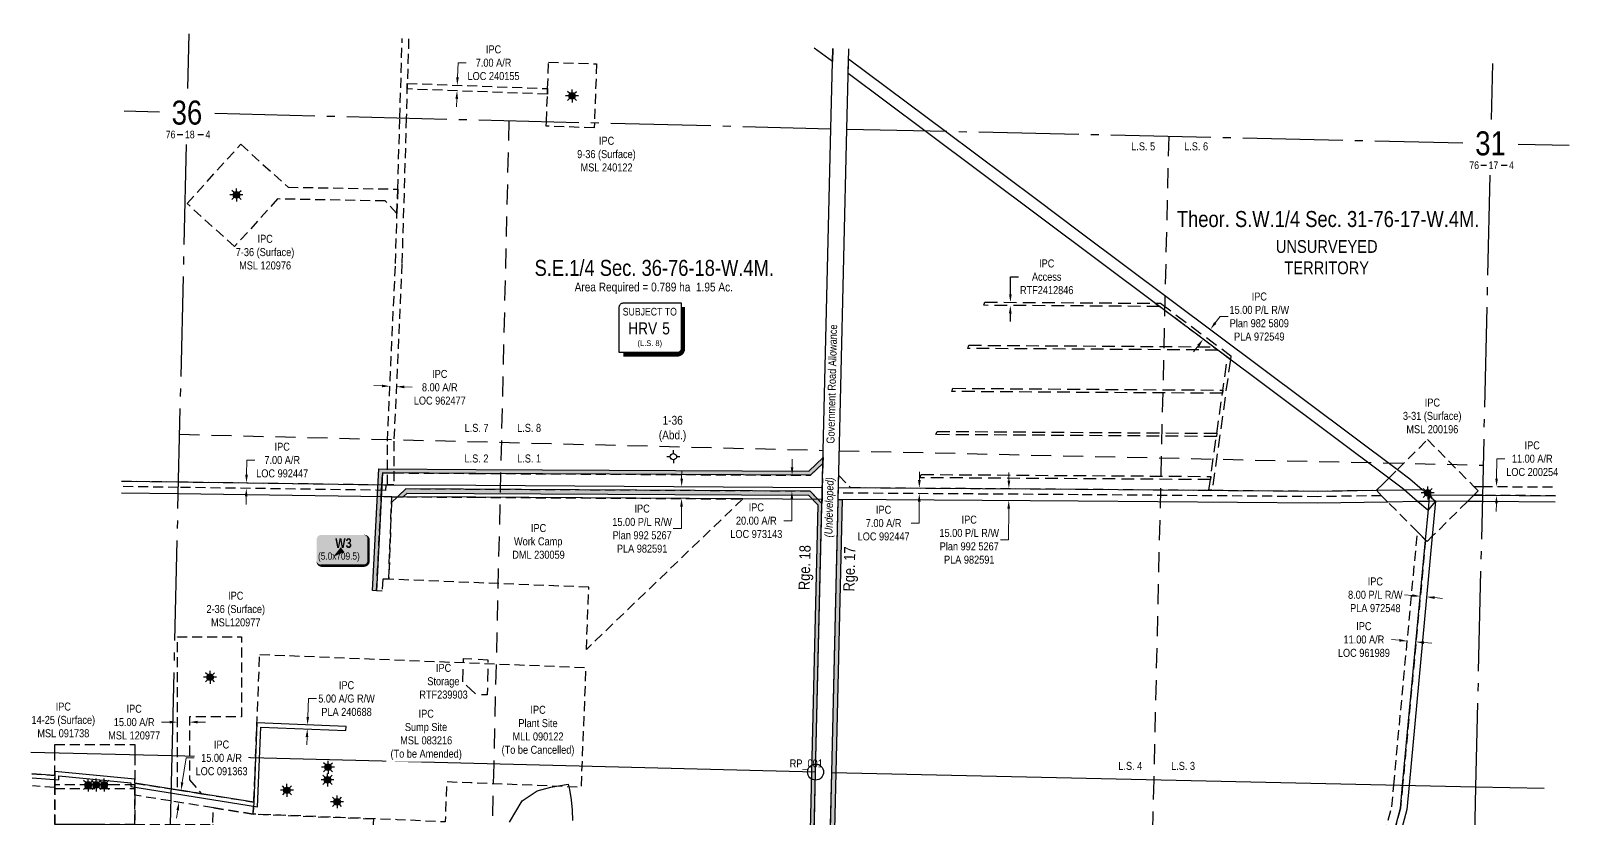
# Model space of a CAD drawing. Extents: x 394472 to 398421, y 6163397 to 6167888.
# Drawn here: x 395412 to 397335, y 6165056 to 6166040 of the extents above; entities that cross this region are included whole.
import ezdxf
from ezdxf.enums import TextEntityAlignment as Align

# ---------------------------------------------------------------- set-up
doc = ezdxf.new("R2010")
doc.units = 0
doc.header["$LTSCALE"] = 5
doc.header["$PDSIZE"] = 0.5
for name, pattern in [('foc-ACCESSROAD', [3.75, 2.5, -1.25]), ('foc-LSD', [8, 5, -3]), ('foc-QUARTERLINE', [33, 25, -3, 2, -3]), ('HIDDEN2', [4.7625, 3.175, -1.5875])]:
    doc.linetypes.add(name, pattern=pattern)
doc.layers.get('Defpoints').update_dxf_attribs({"color": 9})
for name, color, linetype in [('10', 1, 'Continuous'), ('35', 37, 'Continuous'), ('9', 3, 'Continuous'), ('C-AR', 13, 'foc-ACCESSROAD'), ('C-RW', 13, 'Continuous'), ('C-SYMBOL', 7, 'Continuous'), ('C-WS', 13, 'foc-ACCESSROAD'), ('C-WS-S', 8, 'Continuous'), ('CG-NOTES', 7, 'Continuous'), ('CTW', 7, 'Continuous'), ('D-TXT', 6, 'Continuous'), ('F-WS-S', 8, 'Continuous'), ('L-AREAREQUIRED', 7, 'Continuous'), ('L-ROAD-T', 7, 'Continuous'), ('L-SEC', 7, 'Continuous'), ('L-SECLBL', 7, 'Continuous'), ('L-SECQ', 8, 'foc-QUARTERLINE'), ('L-SECTION-LSD', 7, 'foc-LSD'), ('L-UNS-T', 3, 'Continuous'), ('P-TEMP-BLOCKS', 250, 'Continuous'), ('P-TEMP-H', 41, 'Continuous'), ('P-TEMP_WORKSPACE', 46, 'Continuous'), ('T-EXISTING RTF', 220, 'HIDDEN2'), ('T-EXISTING TFA', 220, 'HIDDEN2'), ('T-EXISTING TFA-T', 220, 'Continuous'), ('WETLAND', 143, 'Continuous')]:
    doc.layers.add(name, color=color, linetype=linetype)
for name, color, linetype, lineweight in [('C-AR-T', 13, 'Continuous', 9), ('C-RW-T', 13, 'Continuous', 9), ('C-WS-T', 13, 'Continuous', 9), ('F-WS-T', 190, 'Continuous', 9), ('T-TEXT', 48, 'Continuous', 18)]:
    doc.layers.add(name, color=color, linetype=linetype, lineweight=lineweight)
doc.styles.add('100L', font='ARIALN.TTF', dxfattribs={"height": 11})
doc.styles.add('175L', font='ARIALN.TTF', dxfattribs={"height": 20})
doc.styles.add('80', font='ARIALN.TTF', dxfattribs={"height": 10})
doc.styles.add('80CG', font='ARIALN.TTF', dxfattribs={"height": 10})
doc.styles.add('80L', font='ARIALN.TTF', dxfattribs={"height": 10})
doc.styles.add('80LS', font='ARIALNI.TTF', dxfattribs={"height": 10})
doc.styles.add('BOLD', font='ARIALNB.TTF')
doc.styles.add('HRV', font='ARIALN.TTF', dxfattribs={"height": 3})
doc.styles.add('SIMPLEX', font='ARIALN.TTF')
doc.dimstyles.new('Compass 5 000', dxfattribs={"dimscale": 5, "dimtxt": 9, "dimasz": 2, "dimexe": 0.2, "dimexo": 0.0625, "dimgap": 0.5, "dimtad": 0, "dimtih": 1, "dimtoh": 1, "dimzin": 0, "dimdsep": 46, "dimtxsty": '80CG', "dimcen": 0.1, "dimse1": 1, "dimse2": 1, "dimclrd": 256, "dimclrt": 256, "dimaunit": 1, "dimadec": 4, "dimazin": 0, "dimtfac": 0.06, "dimtofl": 0, "dimtmove": 0, "dimatfit": 1, "dimfxl": 0.2, "dimtolj": 1, "dimtzin": 0, "dimlwd": -1, "dimarcsym": 0})

# ---------------------------------------------------------------- blocks, each defined once
blk = doc.blocks.new('*D374')
at = {"layer": 'C-AR-T', "transparency": 16777216}
for p, q in [((395601.2, 6165100.1), (395606.2, 6165130.9)), ((395606.2, 6165130.9), (395616.2, 6165130.9)), ((395595.7, 6165065.6), (395594.2, 6165055.7))]:
    blk.add_line(p, q, dxfattribs=at)
for points in [[(395599.6, 6165100.4), (395602.9, 6165099.9), (395599.7, 6165090.3)], [(395594.1, 6165065.8), (395597.4, 6165065.3), (395597.3, 6165075.5)]]:
    blk.add_solid(points, dxfattribs=at)
at = {"layer": 'Defpoints', "color": 0, "transparency": 16777216}
for p in [(395564.6, 6165095.9), (395562.2, 6165081), (395597.3, 6165075.5)]:
    blk.add_point(p, dxfattribs=at)
at = {"layer": 'C-AR-T', "transparency": 16777216, "insert": (395650.5, 6165130.9), "char_height": 10, "attachment_point": 5, "style": '80CG', "bg_fill": 3, "box_fill_scale": 1.1, "bg_fill_color": 256, "bg_fill_true_color": 13158600, "bg_fill_transparency": 0}
blk.add_mtext('\\A1;IPC\\P15.00 A/R\\PLOC 091363', dxfattribs=at)
blk = doc.blocks.new('*D375')
at = {"layer": 'C-AR-T', "transparency": 16777216}
for p, q in [((395585.5, 6165175.6), (395575.5, 6165175.6)), ((395620.5, 6165175.6), (395630.5, 6165175.6))]:
    blk.add_line(p, q, dxfattribs=at)
for points in [[(395585.5, 6165177.3), (395585.5, 6165173.9), (395595.5, 6165175.6)], [(395620.5, 6165177.3), (395620.5, 6165174), (395610.5, 6165175.6)]]:
    blk.add_solid(points, dxfattribs=at)
at = {"layer": 'Defpoints', "color": 0, "transparency": 16777216}
for p in [(395595.5, 6165176.2), (395595.5, 6165175.6), (395610.5, 6165176.2)]:
    blk.add_point(p, dxfattribs=at)
at = {"layer": 'C-AR-T', "transparency": 16777216, "insert": (395541.3, 6165175.6), "char_height": 10, "attachment_point": 5, "style": '80CG'}
blk.add_mtext('\\A1;IPC\\P15.00 A/R^JMSL 120977', dxfattribs=at)
blk = doc.blocks.new('*D389')
at = {"layer": 'C-RW-T', "transparency": 16777216}
for p, q in [((395758.3, 6165182.1), (395759.2, 6165205)), ((395759.2, 6165205), (395769.2, 6165205)), ((395757.3, 6165157.1), (395756.9, 6165147.1))]:
    blk.add_line(p, q, dxfattribs=at)
for points in [[(395756.6, 6165182.2), (395759.9, 6165182), (395757.9, 6165172.1)], [(395755.6, 6165157.2), (395758.9, 6165157.1), (395757.7, 6165167.1)]]:
    blk.add_solid(points, dxfattribs=at)
at = {"layer": 'Defpoints', "color": 0, "transparency": 16777216}
for p in [(395754.6, 6165167.2), (395754.8, 6165172.2), (395757.9, 6165172.1)]:
    blk.add_point(p, dxfattribs=at)
at = {"layer": 'C-RW-T', "transparency": 16777216, "insert": (395806.7, 6165205), "char_height": 10, "attachment_point": 5, "style": '80CG'}
blk.add_mtext('\\A1;IPC\\P5.00 A/G R/W\\PPLA 240688', dxfattribs=at)
blk = doc.blocks.new('GAS')
h = blk.add_hatch(color=255)
h.dxf.hatch_style = 1
edge = h.paths.add_edge_path()
edge.add_arc((0, 0), 0.9, 0, 360)
for p, q in [((-0.81, 0), (-1.62, 0)), ((-0.57, 0.57), (-1.14, 1.14)), ((0, 0.81), (0, 1.62)), ((0.57, 0.57), (1.14, 1.14)), ((1.62, 0), (0.81, 0)), ((-0.57, -0.57), (-1.14, -1.14)), ((0, -0.81), (0, -1.62)), ((1.14, -1.14), (0.57, -0.57))]:
    blk.add_line(p, q)
blk.add_circle((0, 0), 0.8)
blk = doc.blocks.new('*D445')
at = {"layer": 'C-AR-T', "transparency": 16777216}
for p, q in [((395851, 6165595.7), (395841, 6165596.2)), ((395878.9, 6165594.5), (395888.9, 6165594))]:
    blk.add_line(p, q, dxfattribs=at)
for points in [[(395851, 6165597.4), (395850.9, 6165594.1), (395860.9, 6165595.3)], [(395879, 6165596.1), (395878.9, 6165592.8), (395868.9, 6165594.9)]]:
    blk.add_solid(points, dxfattribs=at)
at = {"layer": 'Defpoints', "color": 0, "transparency": 16777216}
for p in [(395864, 6165663.7), (395872, 6165663.3), (395868.9, 6165594.9)]:
    blk.add_point(p, dxfattribs=at)
at = {"layer": 'C-AR-T', "transparency": 16777216, "insert": (395923.2, 6165594), "char_height": 10, "attachment_point": 5, "style": '80CG'}
blk.add_mtext('\\A1;IPC\\P8.00 A/R^JLOC 962477', dxfattribs=at)
blk = doc.blocks.new('*D446')
at = {"layer": 'C-AR-T', "transparency": 16777216}
for p, q in [((396363.5, 6165494.2), (396363.6, 6165504.2)), ((396363.3, 6165454.2), (396363.1, 6165427.3)), ((396363.1, 6165427.3), (396353.1, 6165427.3))]:
    blk.add_line(p, q, dxfattribs=at)
for points in [[(396361.8, 6165494.2), (396365.2, 6165494.2), (396363.5, 6165484.2)], [(396361.6, 6165454.2), (396365, 6165454.2), (396363.3, 6165464.2)]]:
    blk.add_solid(points, dxfattribs=at)
at = {"layer": 'Defpoints', "color": 0, "transparency": 16777216}
for p in [(396125, 6165485.5), (396363.5, 6165484.2), (396124.9, 6165465.5)]:
    blk.add_point(p, dxfattribs=at)
at = {"layer": 'C-AR-T', "transparency": 16777216, "insert": (396318.8, 6165427.3), "char_height": 10, "attachment_point": 5, "style": '80CG'}
blk.add_mtext('\\A1;IPC^J20.00 A/R\\PLOC 973143', dxfattribs=at)
blk = doc.blocks.new('*D448')
at = {"layer": 'C-AR-T', "transparency": 16777216}
for p, q in [((395681.7, 6165484.7), (395682, 6165503.1)), ((395682, 6165503.1), (395692, 6165503.1)), ((395681.4, 6165457.7), (395681.2, 6165447.7))]:
    blk.add_line(p, q, dxfattribs=at)
for points in [[(395679.7, 6165457.8), (395683, 6165457.7), (395681.5, 6165467.7)], [(395680.1, 6165484.7), (395683.4, 6165484.7), (395681.6, 6165474.7)]]:
    blk.add_solid(points, dxfattribs=at)
at = {"layer": 'Defpoints', "color": 0, "transparency": 16777216}
for p in [(395681.6, 6165474.7), (395739.3, 6165466.9), (395739.4, 6165473.9)]:
    blk.add_point(p, dxfattribs=at)
at = {"layer": 'C-AR-T', "transparency": 16777216, "insert": (395726.3, 6165503.1), "char_height": 10, "attachment_point": 5, "style": '80CG'}
blk.add_mtext('\\A1;IPC\\P7.00 A/R\\PLOC 992447', dxfattribs=at)
blk = doc.blocks.new('*D449')
at = {"layer": 'C-AR-T', "transparency": 16777216}
for p, q in [((395945.4, 6165981.5), (395946.1, 6165999.6)), ((395946.1, 6165999.6), (395956.1, 6165999.6)), ((395944.4, 6165954.5), (395944, 6165944.5))]:
    blk.add_line(p, q, dxfattribs=at)
for points in [[(395943.7, 6165981.6), (395947.1, 6165981.4), (395945, 6165971.5)], [(395942.7, 6165954.6), (395946.1, 6165954.5), (395944.8, 6165964.5)]]:
    blk.add_solid(points, dxfattribs=at)
at = {"layer": 'Defpoints', "color": 0, "transparency": 16777216}
for p in [(395945, 6165971.5), (396014.3, 6165969), (396014.1, 6165962)]:
    blk.add_point(p, dxfattribs=at)
at = {"layer": 'C-AR-T', "transparency": 16777216, "insert": (395990.4, 6165999.6), "char_height": 10, "attachment_point": 5, "style": '80CG'}
blk.add_mtext('\\A1;IPC^J7.00 A/R\\PLOC 240155', dxfattribs=at)
blk = doc.blocks.new('*D453')
at = {"layer": 'C-RW-T', "transparency": 16777216}
for p, q in [((396225.5, 6165480), (396225.6, 6165490)), ((396225.3, 6165445), (396225.1, 6165417.4)), ((396225.1, 6165417.4), (396215.1, 6165417.4))]:
    blk.add_line(p, q, dxfattribs=at)
for points in [[(396223.9, 6165480), (396227.2, 6165480), (396225.5, 6165470)], [(396223.6, 6165445), (396227, 6165445), (396225.4, 6165455)]]:
    blk.add_solid(points, dxfattribs=at)
at = {"layer": 'Defpoints', "color": 0, "transparency": 16777216}
for p in [(396176.3, 6165470.3), (396176.2, 6165455.3), (396225.4, 6165455)]:
    blk.add_point(p, dxfattribs=at)
at = {"layer": 'C-RW-T', "transparency": 16777216, "insert": (396176.1, 6165417.4), "char_height": 10, "attachment_point": 5, "style": '80CG'}
blk.add_mtext('\\A1;IPC\\P15.00 P/L R/W\\PPlan 992 5267\\PPLA 982591', dxfattribs=at)
blk = doc.blocks.new('*D458')
at = {"layer": 'C-AR-T', "transparency": 16777216}
for p, q in [((396522.6, 6165478.2), (396522.7, 6165488.2)), ((396522.4, 6165451.2), (396522.2, 6165424.3)), ((396522.2, 6165424.3), (396512.2, 6165424.3))]:
    blk.add_line(p, q, dxfattribs=at)
for points in [[(396520.9, 6165478.2), (396524.3, 6165478.2), (396522.5, 6165468.2)], [(396520.7, 6165451.2), (396524.1, 6165451.2), (396522.5, 6165461.2)]]:
    blk.add_solid(points, dxfattribs=at)
at = {"layer": 'Defpoints', "color": 0, "transparency": 16777216}
for p in [(396472.8, 6165468.5), (396522.5, 6165468.2), (396472.8, 6165461.5)]:
    blk.add_point(p, dxfattribs=at)
at = {"layer": 'C-AR-T', "transparency": 16777216, "insert": (396477.9, 6165424.3), "char_height": 10, "attachment_point": 5, "style": '80CG'}
blk.add_mtext('\\A1;IPC\\P7.00 A/R\\PLOC 992447', dxfattribs=at)
blk = doc.blocks.new('*D459')
at = {"layer": 'C-RW-T', "transparency": 16777216}
for p, q in [((396634.4, 6165477.4), (396634.5, 6165487.4)), ((396634.2, 6165442.4), (396633.9, 6165403.6)), ((396633.9, 6165403.6), (396623.9, 6165403.6))]:
    blk.add_line(p, q, dxfattribs=at)
for points in [[(396632.8, 6165477.4), (396636.1, 6165477.4), (396634.4, 6165467.4)], [(396632.5, 6165442.4), (396635.9, 6165442.4), (396634.3, 6165452.4)]]:
    blk.add_solid(points, dxfattribs=at)
at = {"layer": 'Defpoints', "color": 0, "transparency": 16777216}
for p in [(396627.9, 6165467.5), (396627.8, 6165452.5), (396634.3, 6165452.4)]:
    blk.add_point(p, dxfattribs=at)
at = {"layer": 'C-RW-T', "transparency": 16777216, "insert": (396584.9, 6165403.6), "char_height": 10, "attachment_point": 5, "style": '80CG'}
blk.add_mtext('\\A1;IPC\\P15.00 P/L R/W\\PPlan 992 5267\\PPLA 982591', dxfattribs=at)
blk = doc.blocks.new('*D460')
at = {"layer": 'C-RW-T', "transparency": 16777216}
for p, q in [((397244, 6165480), (397244.2, 6165504.8)), ((397244.2, 6165504.8), (397254.2, 6165504.8)), ((397243.7, 6165449), (397243.6, 6165439))]:
    blk.add_line(p, q, dxfattribs=at)
for points in [[(397242.3, 6165480), (397245.6, 6165480), (397243.9, 6165470)], [(397242.1, 6165449), (397245.4, 6165449), (397243.8, 6165459)]]:
    blk.add_solid(points, dxfattribs=at)
at = {"layer": 'Defpoints', "color": 0, "transparency": 16777216}
for p in [(397232.3, 6165470.1), (397243.9, 6165470), (397232.2, 6165459.1)]:
    blk.add_point(p, dxfattribs=at)
at = {"layer": 'C-RW-T', "transparency": 16777216, "insert": (397288.5, 6165504.8), "char_height": 10, "attachment_point": 5, "style": '80CG'}
blk.add_mtext('\\A1;IPC\\P11.00 A/R\\PLOC 200254', dxfattribs=at)
blk = doc.blocks.new('*D461')
at = {"layer": 'C-AR-T', "transparency": 16777216}
for p, q in [((397122.4, 6165277.9), (397112.4, 6165278.8)), ((397153.2, 6165275), (397163.2, 6165274.1))]:
    blk.add_line(p, q, dxfattribs=at)
for points in [[(397122.5, 6165279.5), (397122.2, 6165276.2), (397132.3, 6165276.9)], [(397153.4, 6165276.6), (397153.1, 6165273.3), (397143.3, 6165275.9)]]:
    blk.add_solid(points, dxfattribs=at)
at = {"layer": 'Defpoints', "color": 0, "transparency": 16777216}
for p in [(397132.3, 6165276.9), (397131.7, 6165270.8), (397142.7, 6165269.8)]:
    blk.add_point(p, dxfattribs=at)
at = {"layer": 'C-AR-T', "transparency": 16777216, "insert": (397078.1, 6165278.8), "char_height": 10, "attachment_point": 5, "style": '80CG'}
blk.add_mtext('\\A1;IPC\\P11.00 A/R^JLOC 961989', dxfattribs=at)
blk = doc.blocks.new('*D462')
at = {"layer": 'C-RW-T', "transparency": 16777216}
for p, q in [((397138.6, 6165333.8), (397128.7, 6165334.7)), ((397166.5, 6165331.2), (397176.5, 6165330.2))]:
    blk.add_line(p, q, dxfattribs=at)
for points in [[(397138.8, 6165335.4), (397138.5, 6165332.1), (397148.6, 6165332.9)], [(397166.7, 6165332.8), (397166.3, 6165329.5), (397156.5, 6165332.1)]]:
    blk.add_solid(points, dxfattribs=at)
at = {"layer": 'Defpoints', "color": 0, "transparency": 16777216}
for p in [(397148.6, 6165333.3), (397148.6, 6165332.9), (397156.6, 6165332.6)]:
    blk.add_point(p, dxfattribs=at)
at = {"layer": 'C-RW-T', "transparency": 16777216, "insert": (397092.4, 6165334.7), "char_height": 10, "attachment_point": 5, "style": '80CG'}
blk.add_mtext('\\A1;IPC^J8.00 P/L R/W^JPLA 972548', dxfattribs=at)
blk = doc.blocks.new('*D463')
at = {"layer": 'C-RW-T', "transparency": 16777216}
for p, q in [((396892.3, 6165674.4), (396898.3, 6165682.4)), ((396898.3, 6165682.4), (396908.3, 6165682.4)), ((396871.3, 6165646.3), (396865.3, 6165638.3))]:
    blk.add_line(p, q, dxfattribs=at)
for points in [[(396890.9, 6165675.4), (396893.6, 6165673.4), (396886.3, 6165666.4)], [(396869.9, 6165647.3), (396872.6, 6165645.3), (396877.2, 6165654.3)]]:
    blk.add_solid(points, dxfattribs=at)
at = {"layer": 'Defpoints', "color": 0, "transparency": 16777216}
for p in [(396886.3, 6165666.4), (396915.3, 6165625.8), (396924.4, 6165637.8)]:
    blk.add_point(p, dxfattribs=at)
at = {"layer": 'C-RW-T', "transparency": 16777216, "insert": (396947.4, 6165682.4), "char_height": 10, "attachment_point": 5, "style": '80CG'}
blk.add_mtext('\\A1;IPC^J15.00 P/L R/W^JPlan 982 5809\\PPLA 972549', dxfattribs=at)
blk = doc.blocks.new('L-SECLBL')
at = {"layer": '9', "color": 7}
for p, q in [((-5.1, -27.8), (-12.3, -27.8)), ((20.7, -27.8), (13.5, -27.8))]:
    blk.add_line(p, q, dxfattribs=at)
at = {"layer": '10', "color": 2, "style": 'SIMPLEX'}
blk.add_attdef('SEC', text='', height=30, dxfattribs=at).set_placement((0, 0), align=Align.MIDDLE)
at = {"layer": '10', "color": 5, "style": '80L'}
blk.add_attdef('TWP', text='', height=9.5, dxfattribs=at).set_placement((-14.4, -27.4), align=Align.MIDDLE_RIGHT)
blk.add_attdef('RGE', text='', height=9.5, dxfattribs=at).set_placement((3.6, -27.4), align=Align.MIDDLE_CENTER)
blk.add_attdef('MER', text='', height=9.5, dxfattribs=at).set_placement((23.2, -27.4), align=Align.MIDDLE_LEFT)
blk = doc.blocks.new('*D474')
at = {"layer": 'Defpoints', "color": 0, "transparency": 16777216}
for p in [(396636.3, 6165700.3), (396690.4, 6165699.9), (396690.3, 6165695.9)]:
    blk.add_point(p, dxfattribs=at)
at = {"layer": 'T-EXISTING TFA-T', "transparency": 16777216}
for p, q in [((396636.4, 6165710.3), (396636.5, 6165732.1)), ((396636.5, 6165732.1), (396646.5, 6165732.1)), ((396636.2, 6165686.3), (396636.1, 6165676.3))]:
    blk.add_line(p, q, dxfattribs=at)
for points in [[(396634.7, 6165710.3), (396638, 6165710.2), (396636.3, 6165700.3)], [(396634.5, 6165686.3), (396637.9, 6165686.2), (396636.3, 6165696.3)]]:
    blk.add_solid(points, dxfattribs=at)
at = {"layer": 'T-EXISTING TFA-T', "transparency": 16777216, "insert": (396681.7, 6165732.1), "char_height": 10, "attachment_point": 5, "style": '80CG'}
blk.add_mtext('\\A1;IPC^JAccess\\PRTF2412846', dxfattribs=at)
blk = doc.blocks.new('*U539')
at = {"true_color": 0xff8aff}
h = blk.add_hatch(color=211, dxfattribs=at)
edge = h.paths.add_edge_path()
edge.add_line((-26.5, -20), (26.5, -20))
edge.add_arc((26.5, -14), 6, 270, 360)
edge.add_line((32.5, -14), (32.5, 12.5))
edge.add_arc((26.5, 12.5), 6, 0, 90)
edge.add_line((26.5, 18.5), (-26.5, 18.5))
edge.add_arc((-26.5, 12.5), 6, 90, 180)
edge.add_line((-32.5, 12.5), (-32.5, -14))
edge.add_arc((-26.5, -14), 6, 180, 270)
at = {"color": 250, "flags": 128}
blk.add_lwpolyline([(-26.5, -20, 3, 3, 0), (26.5, -20, 3, 3, 0.414214), (32.5, -14, 3, 3, 0), (32.5, 12.5, 3, 0, 0.414214), (26.5, 18.5, 0, 0, 0), (-26.5, 18.5, 0, 0, 0.414214), (-32.5, 12.5, 0, 0, 0), (-32.5, -14, 0, 3, 0.414214)], format="xyseb", close=True, dxfattribs=at)
at = {"flags": 128}
blk.add_lwpolyline([(-11.8, -8.9, 0, 7.5, 0), (0, 0, 0, 0, 0)], format="xyseb", dxfattribs=at)
at = {"color": 250}
for tag, p, height, style in [('TEMP_AREA_W1_001', (-9.2, 2.2), 12, 'BOLD'), ('ENTER_TEXT_001', (-30.7, -12.5), 9, '80')]:
    blk.add_attdef(tag, p, '', height=height, dxfattribs=dict(at, style=style))
blk = doc.blocks.new('GABD')
for p, q in [((-0.81, 0), (-1.62, 0)), ((0, 0.81), (0, 1.62)), ((1.62, 0), (0.81, 0)), ((0, -0.81), (0, -1.62))]:
    blk.add_line(p, q)
blk.add_circle((0, 0), 0.8)
blk = doc.blocks.new('HRV')
blk.add_lwpolyline([(-35.1, 31.6), (37.2, 31.6), (37.2, -25.5, -0.414214), (32.2, -30.5), (-40.1, -30.5), (-40.1, 26.6, -0.414214)], format="xyb", close=True)
at = {"const_width": 5, "flags": 128}
blk.add_lwpolyline([(-35.1, -33), (32.2, -33, 0.414214), (39.7, -25.5), (39.7, 26.6)], format="xyb", dxfattribs=at)
at = {"style": '80L'}
blk.add_text('SUBJECT TO', height=9.5, dxfattribs=at).set_placement((-2, 13.1), align=Align.BOTTOM_CENTER)
blk.add_attdef('(N.W.1/4 00)', text='', height=7.12, dxfattribs=at).set_placement((-2, -24.4), align=Align.BOTTOM_CENTER)
at = {"layer": 'CTW', "color": 3, "style": 'HRV'}
blk.add_text('HRV', height=15, dxfattribs=at).set_placement((-10.9, -0.2), align=Align.MIDDLE_CENTER)
blk.add_attdef('0', text='', height=15, dxfattribs=at).set_placement((18.3, -0.2), align=Align.MIDDLE_CENTER)

msp = doc.modelspace()

# ---------------------------------------------------------------- hatches: boundary and pattern name
at = {"layer": 'P-TEMP-H'}
h = msp.add_hatch(color=256, dxfattribs=at)
h.dxf.hatch_style = 1
h.paths.add_polyline_path([(396400.835, 6165449.014), (396386.13, 6165464.094), (395880.648, 6165466.951), (395870.311, 6165457.188), (395877.54, 6165457.141), (395882.623, 6165461.942), (396384.011, 6165459.108), (396395.789, 6165447.03), (396387.914, 6165113.368), (396392.911, 6165113.243)])
h.paths.add_polyline_path([(396402.015, 6165499.003), (396402.183, 6165506.119), (396384.586, 6165489.101), (395968.18, 6165491.392), (395846.901, 6165492.175), (395839.169, 6165340.006), (395844.16, 6165339.752), (395851.65, 6165487.146), (395968.148, 6165486.394), (396386.596, 6165484.092)])
h = msp.add_hatch(color=256, dxfattribs=at)
h.dxf.hatch_style = 1
h.paths.add_polyline_path([(396426.061, 6165453.74), (396421.064, 6165453.858), (396413.015, 6165112.794), (396418.012, 6165112.682)])
h = msp.add_hatch(color=256, dxfattribs=at)
h.dxf.hatch_style = 1
h.paths.add_polyline_path([(396392.911, 6165113.243), (396387.914, 6165113.368), (396387.914, 6165113.358), (396369.38, 6164309.332), (396374.377, 6164309.208)])
h = msp.add_hatch(color=256, dxfattribs=at)
h.dxf.hatch_style = 1
h.paths.add_polyline_path([(396418.012, 6165112.682), (396413.015, 6165112.794), (396394.551, 6164308.755), (396399.548, 6164308.643)])

# ---------------------------------------------------------------- linework, layer by layer
at = {"layer": '35', "color": 3}
msp.add_circle((396392.911, 6165113.243), 9.996, dxfattribs=at)
at = {"layer": 'C-AR'}
for points in [[(395884.31, 6166029.55), (395881.331, 6165930.513), (395875.847, 6165748.258), (395865.853, 6165526.529), (395865.767, 6165472.213), (395857.77, 6165472.263), (395857.856, 6165526.712), (395867.858, 6165748.601), (395869.748, 6165811.434), (395870.663, 6165841.637), (395873.336, 6165930.714), (395876.315, 6166029.732)], [(395525.669, 6165476.932), (395596.412, 6165475.931), (395853.461, 6165472.291), (395855.694, 6165472.277), (395855.518, 6165465.272), (395596.247, 6165468.931), (395525.62, 6165469.931)], [(397317.658, 6165458.42), (397226.205, 6165459.152), (397215.478, 6165459.237), (397220.979, 6165464.693), (397215.477, 6165470.241), (397226.459, 6165470.153), (397318.087, 6165469.419)], [(395413.563, 6165110.898), (395442.324, 6165108.834), (395442.321, 6165093.801), (395414.398, 6165095.805)]]:
    msp.add_lwpolyline(points, dxfattribs=at)
for points in [[(396057.759, 6165960.368), (395882.423, 6165966.818), (395882.634, 6165973.813), (396058.016, 6165967.361), (396057.759, 6165960.368)], [(396401.304, 6165468.89), (396401.139, 6165461.889), (396400.95, 6165453.899), (396400.835, 6165449.014), (396396.006, 6165453.93), (396386.13, 6165464.094), (395968.037, 6165466.402), (395880.648, 6165466.951), (395870.311, 6165457.187), (395862.904, 6165450.192), (395859.438, 6165354.162), (395851.912, 6165354.251), (395851.324, 6165339.263), (395844.15, 6165339.544), (395850.136, 6165457.344), (395850.542, 6165465.342), (395850.897, 6165472.327), (395851.65, 6165487.146), (395853.342, 6165487.123), (395857.794, 6165487.094), (395865.791, 6165487.044), (395968.148, 6165486.394), (396386.596, 6165484.092), (396402.015, 6165499.003), (396401.304, 6165468.89)], [(396421.77, 6165483.787), (396436.362, 6165468.761), (396721.092, 6165466.85), (397019.73, 6165464.319), (397093.78, 6165465.392), (397100.262, 6165458.57), (397019.755, 6165457.316), (396721.039, 6165459.848), (396421.253, 6165461.854), (396421.418, 6165468.855), (396421.77, 6165483.787)], [(397123.814, 6165067.975), (397056.179, 6164814.844), (397045.549, 6164817.685), (397112.945, 6165069.921), (397115.487, 6165097.093), (397145.08, 6165413.38), (397155.178, 6165403.199), (397126.515, 6165096.848), (397123.814, 6165067.975)], [(395690.738, 6165075.746), (395690.094, 6165060.665), (395640.378, 6165068.59), (395587.047, 6165077.092), (395542.312, 6165084.223), (395542.31, 6165099.408), (395587.399, 6165092.22), (395595.545, 6165090.922), (395625.354, 6165086.169), (395690.738, 6165075.746)]]:
    msp.add_lwpolyline(points, close=True, dxfattribs=at)
at = {"layer": 'C-RW'}
for points in [[(396414.224, 6166017.505), (396413.84, 6166001.01), (396390.916, 6166018.035)], [(395525.669, 6165476.932), (395596.412, 6165475.931), (395853.461, 6165472.291), (395855.694, 6165472.277), (395857.77, 6165472.263), (395865.767, 6165472.212), (395968.25, 6165471.545), (396401.304, 6165468.89), (396401.139, 6165461.889), (396400.95, 6165453.899), (396301.808, 6165454.504), (395968.16, 6165456.552), (395863.158, 6165457.234), (395855.153, 6165457.287), (395853.31, 6165457.299), (395596.059, 6165460.941), (395525.564, 6165461.939)], [(397317.347, 6165450.424), (397226.02, 6165451.156), (397207.48, 6165451.304), (397167.725, 6165451.623), (397163.628, 6165407.811), (397134.531, 6165096.67), (397131.715, 6165066.561), (397063.906, 6164812.78), (397048.958, 6164756.839), (397041.232, 6164758.903), (397056.179, 6164814.844), (397123.814, 6165067.975), (397126.515, 6165096.848), (397155.178, 6165403.199), (397158.743, 6165441.302), (397159.69, 6165451.499), (397160.301, 6165458.091), (397160.447, 6165459.678), (397215.478, 6165459.237), (397226.205, 6165459.152), (397317.658, 6165458.42)]]:
    msp.add_lwpolyline(points, dxfattribs=at)
for points in [[(397158.743, 6165441.302), (397157.874, 6165440.319), (397145.288, 6165451.268), (397128.358, 6165466.008), (397125.987, 6165468.07), (397109.209, 6165480.63), (396529.341, 6165914.603), (396433.61, 6165986.23), (396434.039, 6166004.629), (396555.331, 6165914.02), (396669.154, 6165828.998), (396723.219, 6165788.497), (397119.981, 6165491.314), (397135.414, 6165479.753), (397150.802, 6165466.359), (397160.301, 6165458.091), (397167.725, 6165451.623), (397158.743, 6165441.302)], [(396720.992, 6165451.857), (396421.064, 6165453.861), (396421.253, 6165461.854), (396421.418, 6165468.855), (396721.092, 6165466.85), (397019.73, 6165464.319), (397093.853, 6165465.379), (397128.358, 6165466.008), (397150.802, 6165466.359), (397160.301, 6165458.091), (397167.725, 6165451.623), (397159.69, 6165451.499), (397145.288, 6165451.268), (397108.084, 6165450.682), (397019.804, 6165449.29), (396720.992, 6165451.857)]]:
    msp.add_lwpolyline(points, close=True, dxfattribs=at)
at = {"layer": 'C-RW', "flags": 128}
msp.add_lwpolyline([(395413.841, 6165105.866), (395447.321, 6165103.464), (395447.322, 6165108.364), (395537.312, 6165099.881), (395537.312, 6165095.143), (395695.504, 6165069.925), (395699.556, 6165169.419), (395805.928, 6165165.221), (395806.125, 6165170.216), (395694.765, 6165174.61), (395690.738, 6165075.746), (395542.31, 6165099.408), (395542.309, 6165104.43), (395442.325, 6165113.856), (395442.324, 6165108.834), (395413.563, 6165110.896)], dxfattribs=at)
at = {"layer": 'C-WS'}
for points in [[(396116.463, 6165924.619), (396116.227, 6165918.207), (396056.289, 6165920.411), (396056.499, 6165926.121), (396057.759, 6165960.368), (396058.016, 6165967.361), (396059.229, 6166000.329), (396119.167, 6165998.124), (396116.463, 6165924.619)], [(395870.663, 6165841.637), (395869.748, 6165811.434), (395855.073, 6165826.923), (395720.458, 6165829.361), (395666.785, 6165769.929), (395607.435, 6165823.53), (395674.436, 6165897.718), (395733.786, 6165844.116), (395870.663, 6165841.637)], [(397163.627, 6165407.815), (397157.056, 6165401.305), (397155.178, 6165403.199), (397145.08, 6165413.38), (397108.084, 6165450.682), (397100.262, 6165458.57), (397093.754, 6165465.319), (397102.125, 6165473.604), (397109.209, 6165480.63), (397119.981, 6165491.314), (397157.586, 6165528.609), (397215.477, 6165470.241), (397220.979, 6165464.693), (397215.478, 6165459.237), (397207.479, 6165451.306), (397163.627, 6165407.815)], [(396106.4, 6165266.51), (396109.505, 6165344.165), (395859.436, 6165354.162), (395863.158, 6165457.234), (395968.16, 6165456.552), (396301.808, 6165454.505), (396106.4, 6165266.51)], [(395542.317, 6165047.745), (395442.309, 6165047.773), (395442.321, 6165093.801), (395442.324, 6165108.834), (395442.33, 6165137.015), (395442.333, 6165147.715), (395542.303, 6165147.723), (395542.305, 6165134.502), (395542.31, 6165099.408), (395542.312, 6165084.223), (395542.317, 6165047.745)], [(395542.31, 6165097.228), (395442.346, 6165097.256), (395442.321, 6165093.801), (395442.324, 6165108.834), (395442.33, 6165137.015), (395442.333, 6165147.715), (395542.303, 6165147.723), (395542.305, 6165134.502), (395542.31, 6165099.408), (395542.312, 6165084.223), (395542.31, 6165097.228)], [(395542.294, 6165084.223), (395542.279, 6165047.847), (395586.366, 6165047.837), (395639.548, 6165047.822), (395635.48, 6164943.771), (395635.246, 6164937.784), (395602.196, 6164939.07), (395583.848, 6164939.787), (395492.305, 6164943.353), (395492.312, 6165047.839), (395442.316, 6165047.836), (395442.317, 6165092.812), (395542.3, 6165092.818), (395542.294, 6165084.223)], [(395542.317, 6165047.745), (395542.31, 6165097.228), (395442.346, 6165097.256), (395442.353, 6165047.773)]]:
    msp.add_lwpolyline(points, close=True, dxfattribs=at)
at = {"layer": 'C-WS', "flags": 128}
for points in [[(395610.537, 6165103.525), (395625.354, 6165086.169), (395595.545, 6165090.922), (395595.539, 6165133.165), (395595.533, 6165182.21), (395595.524, 6165282.174), (395675.496, 6165282.183), (395675.506, 6165182.218), (395610.527, 6165182.212), (395610.534, 6165132.789), (395610.537, 6165103.525)], [(395698.153, 6165260.236), (396105.665, 6165243.92), (396099.705, 6165094.24), (395961.858, 6165099.712), (395931.875, 6165100.874), (395929.924, 6165050.947), (395869.918, 6165053.666), (395690.036, 6165060.72), (395693.056, 6165130.572)], [(395840.195, 6165054.742), (395834.292, 6164905.003), (395819.337, 6164905.584), (395634.276, 6164912.805), (395640.378, 6165068.59), (395690.094, 6165060.665), (395825.346, 6165055.327), (395840.195, 6165054.742)]]:
    msp.add_lwpolyline(points, close=True, dxfattribs=at)
at = {"layer": 'L-SEC'}
for p, q in [((396411.885, 6165917.232), (396414.225, 6166017.505)), ((396431.99, 6165916.784), (396434.329, 6166017.048)), ((396392.911, 6165113.243), (396411.885, 6165917.232)), ((396413.015, 6165112.794), (396431.99, 6165916.784)), ((395588.358, 6165133.345), (395412.075, 6165137.788)), ((396392.911, 6165113.243), (395588.358, 6165133.345)), ((396374.446, 6164309.206), (396392.911, 6165113.243)), ((396394.551, 6164308.755), (396413.015, 6165112.794)), ((396413.015, 6165112.794), (397217.788, 6165094.817)), ((397217.788, 6165094.817), (397303.425, 6165092.896))]:
    msp.add_line(p, q, dxfattribs=at)
at = {"layer": 'L-SECQ'}
for p, q in [((395609.575, 6166035.795), (395607.965, 6165967.318)), ((397238.673, 6165998.766), (397237.058, 6165928.896)), ((395528.902, 6165939.363), (395572.778, 6165938.263)), ((395641.995, 6165936.528), (396411.885, 6165917.232)), ((396431.99, 6165916.784), (397201.843, 6165899.601)), ((395606.32, 6165897.363), (395588.358, 6165133.345)), ((397271.107, 6165898.055), (397334.722, 6165896.635)), ((397235.442, 6165858.941), (397217.788, 6165094.817)), ((395588.358, 6165133.345), (395570.319, 6164359.191)), ((397217.788, 6165094.817), (397199.854, 6164320.703))]:
    msp.add_line(p, q, dxfattribs=at)
at = {"layer": 'L-SECTION-LSD'}
for p, q in [((396009.573, 6165927.315), (395990.634, 6165123.294)), ((396834.177, 6165907.807), (396815.401, 6165103.805)), ((395597.81, 6165535.372), (396402.398, 6165515.238)), ((396422.502, 6165514.789), (397227.076, 6165496.824)), ((395990.634, 6165123.294), (395972.033, 6164319.208)), ((396815.401, 6165103.805), (396796.855, 6164299.734))]:
    msp.add_line(p, q, dxfattribs=at)
at = {"layer": 'P-TEMP_WORKSPACE', "flags": 128}
for points in [[(395877.54, 6165457.141), (395882.623, 6165461.942), (396384.011, 6165459.108), (396395.789, 6165447.03), (396387.914, 6165113.358), (396363.423, 6164050.875), (396368.422, 6164050.874), (396392.911, 6165113.243), (396400.835, 6165449.014), (396386.13, 6165464.094), (395880.648, 6165466.951), (395870.311, 6165457.188)], [(396393.829, 6164063.514), (396393.829, 6164063.514), (396393.506, 6164049.56), (396388.507, 6164049.56), (396394.551, 6164308.755), (396413.015, 6165112.794), (396421.064, 6165453.858), (396426.061, 6165453.74), (396418.012, 6165112.679), (396399.547, 6164308.639)]]:
    msp.add_lwpolyline(points, close=True, dxfattribs=at)
at = {"layer": 'T-EXISTING RTF', "flags": 128}
msp.add_lwpolyline([(395951.859, 6165225.791), (395952.858, 6165255.159), (395983.426, 6165253.555), (395982.475, 6165209.549), (395969.707, 6165209.52), (395951.859, 6165225.791)], close=True, dxfattribs=at)
at = {"layer": 'T-EXISTING TFA'}
for points in [[(396822.769, 6165695.001), (396602.939, 6165696.483), (396604.414, 6165700.471), (396817.378, 6165699.036), (396822.769, 6165695.001)], [(396817.378, 6165699.036), (396824.112, 6165698.991), (396911.828, 6165633.344), (396911.199, 6165628.82), (396817.378, 6165699.036)], [(396890.163, 6165644.564), (396895.554, 6165640.529), (396583.026, 6165642.635), (396584.501, 6165646.624), (396890.163, 6165644.564)], [(396888.513, 6165465.656), (396884.481, 6165465.688), (396907.542, 6165631.557), (396911.199, 6165628.82), (396888.513, 6165465.656)], [(396901.279, 6165586.509), (396563.113, 6165588.788), (396564.588, 6165592.777), (396901.834, 6165590.504), (396901.279, 6165586.509)], [(396544.675, 6165538.929), (396894.336, 6165536.573), (396893.781, 6165532.578), (396543.2, 6165534.941), (396544.675, 6165538.929)], [(396886.282, 6165478.647), (396523.287, 6165481.093), (396524.762, 6165485.082), (396886.838, 6165482.641), (396886.282, 6165478.647)]]:
    msp.add_lwpolyline(points, close=True, dxfattribs=at)
at = {"layer": 'WETLAND'}
msp.add_lwpolyline([(396010.472, 6165050.705), (396026.244, 6165077.285), (396044.937, 6165089.844), (396062.17, 6165094.517), (396083.802, 6165097.978), (396085.288, 6165091.605), (396087.42, 6165078.692), (396088.703, 6165065.667), (396089.131, 6165052.587)], dxfattribs=at)

# ---------------------------------------------------------------- block references
at = {"layer": 'C-WS-S', "color": 5, "xscale": 4.998199134999997, "yscale": 4.998199134999997, "zscale": 4.998199134999997}
for p in [(396088.507, 6165958.15), (395669.118, 6165834.429), (397157.813, 6165462.012)]:
    msp.add_blockref('GAS', p, dxfattribs=at)
at = {"layer": 'C-WS-S', "xscale": 4.998209999999948, "yscale": 4.998209999999948, "zscale": 4.998209999999948}
for p in [(395636.141, 6165231.658), (395483.861, 6165097.128), (395493.881, 6165097.222), (395503.898, 6165097.205), (395732.188, 6165090.417)]:
    msp.add_blockref('GAS', p, dxfattribs=at)
at = {"layer": 'C-WS-S', "color": 2, "xscale": 4.998209999999953, "yscale": 4.998209999999953, "zscale": 4.998209999999953}
for p in [(395783.594, 6165119.252), (395782.902, 6165103.458), (395794.848, 6165076.007)]:
    msp.add_blockref('GAS', p, dxfattribs=at)
at = {"layer": 'CG-NOTES', "color": 5, "xscale": 0.9996419999999919, "yscale": 0.9996419999999919, "zscale": 0.9996419999999919}
msp.add_blockref('HRV', (396187.699, 6165667.856), dxfattribs=at).add_auto_attribs({'(N.W.1/4 00)': '(L.S. 8)', '0': '5'})
at = {"layer": 'F-WS-S', "color": 5, "xscale": 4.998199134999997, "yscale": 4.998199134999997, "zscale": 4.998199134999997}
msp.add_blockref('GABD', (396215.184, 6165507.344), dxfattribs=at)
at = {"layer": 'L-SECLBL', "color": 3, "xscale": 0.999639827, "yscale": 0.999639827, "zscale": 0.999639827}
for p, values in [((395607.26, 6165937.336), {'SEC': '36', 'TWP': '76', 'RGE': '18', 'MER': '4'}), ((397236.365, 6165898.914), {'SEC': '31', 'TWP': '76', 'RGE': '17', 'MER': '4'})]:
    msp.add_blockref('L-SECLBL', p, dxfattribs=at).add_auto_attribs(values)
at = {"layer": 'P-TEMP-BLOCKS', "color": 3, "xscale": 0.999639827, "yscale": 0.999639827, "zscale": 0.999639827}
msp.add_blockref('*U539', (395801.787, 6165391.142), dxfattribs=at).add_auto_attribs({'TEMP_AREA_W1_001': 'W3', 'ENTER_TEXT_001': '(5.0x709.5)'})

# ---------------------------------------------------------------- texts
at = {"layer": '35', "color": 3, "style": '80'}
msp.add_attdef('RP_001', (396360.562, 6165118.995), 'RP', height=9.9964, dxfattribs=at)
at = {"layer": 'C-SYMBOL', "color": 3, "style": '175L'}
for s, p in [('Theor. S.W.1/4 Sec. 31-76-17-W.4M.', (397033.43, 6165788.338)), ('S.E.1/4 Sec. 36-76-18-W.4M.', (396191.274, 6165727.288))]:
    msp.add_text(s, height=19.9928, dxfattribs=at).set_placement(p, align=Align.BOTTOM_CENTER)
at = {"layer": 'C-WS-T', "char_height": 9.9964, "attachment_point": 1, "style": '80L'}
for s, width, insert in [('\\pi31.921;IPC\\P\\pi4.663;9-36 (Surface)\\P\\pi8.9418;MSL 240122', 81.36691, (396090.242, 6165907.116)), ('\\pi28.919;IPC\\P\\pi1.6948;7-36 (Surface)\\P\\pi5.9088;MSL 120976', 75.36224, (395666.548, 6165784.649)), ('\\pi27.55;IPC\\P\\pi0.29149;3-31 (Surface)\\P\\pi4.5396;MSL 200196', 72.62387, (397126.619, 6165579.979)), ('\\pi30.879;IPC\\P\\pi9.7336;Work Camp\\P\\pi7.5448;DML 230059', 79.28198, (396006.267, 6165423.14))]:
    msp.add_mtext_dynamic_manual_height_columns(s, width=width, gutter_width=50, heights=[0], dxfattribs=dict(at, insert=insert))
at = {"layer": 'C-WS-T', "insert": (395668.247, 6165316.876), "char_height": 9.99642, "width": 78.96667, "attachment_point": 5, "style": '80CG', "bg_fill": 3, "box_fill_scale": 1.15, "bg_fill_color": 256, "bg_fill_true_color": 256, "bg_fill_transparency": 0}
msp.add_mtext('\\A1;IPC\\P2-36 (Surface)\\PMSL120977', dxfattribs=at)
at = {"layer": 'C-WS-T', "insert": (395452.74, 6165178.308), "char_height": 9.99642, "width": 94.0334, "attachment_point": 5, "style": '80CG'}
msp.add_mtext('\\A1;IPC\\P14-25 (Surface)\\PMSL 091738', dxfattribs=at)
at = {"layer": 'D-TXT', "color": 3, "char_height": 13.995, "attachment_point": 1, "rotation": 88.684457, "style": '80L'}
for s, width, insert in [('Rge. 18', 73.75526, (396371.468, 6165340.845)), ('Rge. 17', 63.86109, (396427.323, 6165339.078))]:
    msp.add_mtext_dynamic_manual_height_columns(s, width=width, gutter_width=47.5, heights=[0], dxfattribs=dict(at, insert=insert))
at = {"layer": 'Defpoints', "insert": (395995.749, 6165196.046), "char_height": 9.9964, "attachment_point": 1, "style": '80L'}
msp.add_mtext_dynamic_manual_height_columns('\\pi40.773;IPC\\P\\pi25.714;Plant Site\\P\\pi18.428;MLL 090122\\P\\pi4.7188;(To be Cancelled) ', width=99.07106, gutter_width=49.982, heights=[0], dxfattribs=at)
at = {"layer": 'F-WS-T', "insert": (396203.089, 6165558.309), "char_height": 10.99604, "attachment_point": 1, "style": '100L'}
msp.add_mtext_dynamic_manual_height_columns('\\pi-1.3878;1-36 \\P\\pi-6.147;(Abd.)', width=20.48401, gutter_width=55, heights=[0], dxfattribs=at)
at = {"layer": 'L-AREAREQUIRED', "color": 5, "style": '100L'}
msp.add_text('Area Required = 0.789 ha  1.95 Ac.', height=10.99604, dxfattribs=at).set_placement((396190.686, 6165710.563), align=Align.BOTTOM_CENTER)
at = {"layer": 'L-ROAD-T', "style": '80L'}
msp.add_text('Government Road Allowance', height=9.99642, rotation=88.684457, dxfattribs=at).set_placement((396413.153, 6165598.093), align=Align.MIDDLE_CENTER)
at = {"layer": 'L-UNS-T', "color": 3, "insert": (397031.613, 6165756.56), "char_height": 15.99424, "attachment_point": 5, "style": '80L'}
msp.add_mtext_dynamic_manual_height_columns('UNSURVEYED TERRITORY', width=126.41375, gutter_width=47.5, heights=[0], dxfattribs=at)
at = {"layer": 'T-EXISTING TFA-T', "insert": (395920.693, 6165248.381), "char_height": 10, "attachment_point": 1, "style": '100L'}
msp.add_mtext_dynamic_manual_height_columns('\\pi-2.2412;IPC\\P\\pi-13.029;Storage\\P\\pi-23.009;RTF239903', width=13.04839, gutter_width=50, heights=[0], dxfattribs=at)
at = {"layer": 'T-TEXT', "style": '80LS'}
msp.add_text('(Undeveloped)', height=9.99642, rotation=88.684457, dxfattribs=at).set_placement((396409.614, 6165444.001), align=Align.MIDDLE_CENTER)

# ---------------------------------------------------------------- dimensions: what is measured, and where the dimension line sits
at = {"layer": 'C-AR-T', "color": 2}
for base, p1, p2, angle, text, picture, middle in [((395945.028, 6165971.518), (396014.056, 6165961.976), (396014.313, 6165968.969), 87.893151, 'IPC^J7.00 A/R\\PLOC 240155', '*D449', (395990.396, 6165999.618)), ((396363.456, 6165484.219), (396124.857, 6165465.536), (396124.967, 6165485.531), 89.684865, 'IPC^J20.00 A/R\\PLOC 973143', '*D446', (396318.842, 6165427.333)), ((396522.519, 6165468.179), (396472.803, 6165461.509), (396472.85, 6165468.511), 89.616556, 'IPC\\P7.00 A/R\\PLOC 992447', '*D458', (396477.924, 6165424.297))]:
    dim = msp.add_linear_dim(base=base, p1=p1, p2=p2, angle=angle, text=text, dimstyle='Compass 5 000', dxfattribs=at)
    dim.commit()
    dim.dimension.update_dxf_attribs({"geometry": picture, "text_midpoint": middle, "dimtype": 161})
at = {"layer": 'C-AR-T'}
for base, p1, p2, angle, text, picture, middle in [((395681.602, 6165474.724), (395739.282, 6165466.913), (395739.381, 6165473.906), 89.188815, 'IPC\\P7.00 A/R\\PLOC 992447', '*D448', (395726.305, 6165503.147)), ((395595.534, 6165175.614), (395610.528, 6165176.237), (395595.534, 6165176.235), 180.006969, 'IPC\\P15.00 A/R^JMSL 120977', '*D375', (395541.25, 6165175.611))]:
    dim = msp.add_linear_dim(base=base, p1=p1, p2=p2, angle=angle, text=text, dimstyle='Compass 5 000', dxfattribs=at)
    dim.commit()
    dim.dimension.update_dxf_attribs({"geometry": picture, "text_midpoint": middle, "dimtype": 161})
dim = msp.add_aligned_dim(p1=(397142.695, 6165269.776), p2=(397131.74, 6165270.801), distance=-6.171, text='IPC\\P11.00 A/R^JLOC 961989', dimstyle='Compass 5 000', dxfattribs=at)
dim.commit()
dim.dimension.update_dxf_attribs({"geometry": '*D461', "text_midpoint": (397078.087, 6165278.808)})
at = {"layer": 'C-RW-T'}
for p1, p2, distance, text, picture, middle in [((396915.315, 6165625.775), (396924.354, 6165637.843), 47.564, 'IPC^J15.00 P/L R/W^JPlan 982 5809\\PPLA 972549', '*D463', (396947.361, 6165682.365)), ((397156.591, 6165332.565), (397148.639, 6165333.309), 0.459, 'IPC^J8.00 P/L R/W^JPLA 972548', '*D462', (397092.397, 6165334.716))]:
    dim = msp.add_aligned_dim(p1=p1, p2=p2, distance=distance, text=text, dimstyle='Compass 5 000', dxfattribs=at)
    dim.commit()
    dim.dimension.update_dxf_attribs({"geometry": picture, "text_midpoint": middle})
at = {"layer": 'C-RW-T', "color": 2}
for base, p1, p2, angle, text, picture, middle in [((397243.896, 6165470.013), (397232.172, 6165459.104), (397232.26, 6165470.106), 89.541072, 'IPC\\P11.00 A/R\\PLOC 200254', '*D460', (397288.465, 6165504.797)), ((396634.276, 6165452.437), (396627.88, 6165467.475), (396627.78, 6165452.48), 269.617052, 'IPC\\P15.00 P/L R/W\\PPlan 992 5267\\PPLA 982591', '*D459', (396584.863, 6165403.551))]:
    dim = msp.add_linear_dim(base=base, p1=p1, p2=p2, angle=angle, text=text, dimstyle='Compass 5 000', dxfattribs=at)
    dim.commit()
    dim.dimension.update_dxf_attribs({"geometry": picture, "text_midpoint": middle, "dimtype": 161})
at = {"layer": 'C-RW-T', "color": 5}
for base, p1, p2, angle, text, picture, middle in [((396225.371, 6165454.975), (396176.34, 6165470.269), (396176.248, 6165455.276), 269.648782, 'IPC\\P15.00 P/L R/W\\PPlan 992 5267\\PPLA 982591', '*D453', (396176.055, 6165417.409)), ((395757.864, 6165172.12), (395754.628, 6165167.246), (395754.825, 6165172.24), 87.740222, 'IPC\\P5.00 A/G R/W\\PPLA 240688', '*D389', (395806.719, 6165204.985))]:
    dim = msp.add_linear_dim(base=base, p1=p1, p2=p2, angle=angle, text=text, dimstyle='Compass 5 000', dxfattribs=at)
    dim.commit()
    dim.dimension.update_dxf_attribs({"geometry": picture, "text_midpoint": middle, "dimtype": 161})
at = {"layer": 'T-EXISTING TFA-T'}
dim = msp.add_linear_dim(base=(396636.297, 6165700.257), p1=(396690.343, 6165695.894), p2=(396690.37, 6165699.892), angle=89.61378, text='IPC^JAccess\\PRTF2412846', dimstyle='Compass 5 000', dxfattribs=at)
dim.commit()
dim.dimension.update_dxf_attribs({"geometry": '*D474', "text_midpoint": (396681.73, 6165732.113), "dimtype": 161})

# ---------------------------------------------------------------- next in the draw order: texts
at = {"layer": 'C-WS-T', "insert": (395861.281, 6165191.145), "char_height": 9.99633, "attachment_point": 1, "style": '80L', "bg_fill": 2}
msp.add_mtext_dynamic_manual_height_columns('\\pi35.497;IPC\\P\\pi18.352;Sump Site \\P\\pi12.487;MSL 083216\\P\\pi0.39433;(To be Amended)', width=88.51907, gutter_width=50, heights=[0], dxfattribs=at)
at = {"layer": 'L-SECTION-LSD', "char_height": 9.9964, "attachment_point": 1, "style": '100L', "bg_fill": 3, "box_fill_scale": 1.5, "bg_fill_color": 256, "bg_fill_transparency": 0}
for s, width, insert in [('\\pi1.7689;L.S. 5', 30.40114, (396785.563, 6165900.122)), ('L.S. 6', 30.48313, (396853.498, 6165900.122)), ('\\pi2.3164;L.S. 7', 30.88047, (395951.957, 6165548.333)), ('L.S. 8', 30.40114, (396019.892, 6165548.333)), ('\\pi2.1507;L.S. 2', 30.65342, (395951.957, 6165510.062)), ('L.S. 1', 29.99119, (396019.892, 6165510.062)), ('\\pi1.9963;L.S. 4', 30.53989, (396769.25, 6165125.923)), ('L.S. 3', 30.37591, (396837.185, 6165125.923))]:
    msp.add_mtext_dynamic_manual_height_columns(s, width=width, gutter_width=55, heights=[0], dxfattribs=dict(at, insert=insert))

# ---------------------------------------------------------------- next in the draw order: dimensions: what is measured, and where the dimension line sits
at = {"layer": 'C-AR-T', "color": 3}
dim = msp.add_linear_dim(base=(395597.312, 6165075.456), p1=(395564.584, 6165095.857), p2=(395562.223, 6165081.049), angle=260.943329, text='IPC\\P15.00 A/R\\PLOC 091363', dimstyle='Compass 5 000', override={"dimtfill": 1}, dxfattribs=at)
dim.commit()
dim.dimension.update_dxf_attribs({"geometry": '*D374', "text_midpoint": (395650.453, 6165130.918), "dimtype": 161})

# ---------------------------------------------------------------- next in the draw order: linework, layer by layer
at = {"layer": 'P-TEMP_WORKSPACE', "flags": 128}
msp.add_lwpolyline([(395846.901, 6165492.175), (395968.18, 6165491.392), (396384.586, 6165489.101), (396402.183, 6165506.119), (396402.015, 6165499.003), (396386.596, 6165484.092), (395968.148, 6165486.394), (395851.65, 6165487.146), (395844.16, 6165339.752), (395839.169, 6165340.006)], close=True, dxfattribs=at)

# ---------------------------------------------------------------- next in the draw order: dimensions: what is measured, and where the dimension line sits
at = {"layer": 'C-AR-T'}
dim = msp.add_linear_dim(base=(395868.936, 6165594.922), p1=(395864.029, 6165663.66), p2=(395872.018, 6165663.3), angle=357.419137, text='IPC\\P8.00 A/R^JLOC 962477', dimstyle='Compass 5 000', dxfattribs=at)
dim.commit()
dim.dimension.update_dxf_attribs({"geometry": '*D445', "text_midpoint": (395923.216, 6165594.021), "dimtype": 161})

doc.saveas('drawing.dxf')
